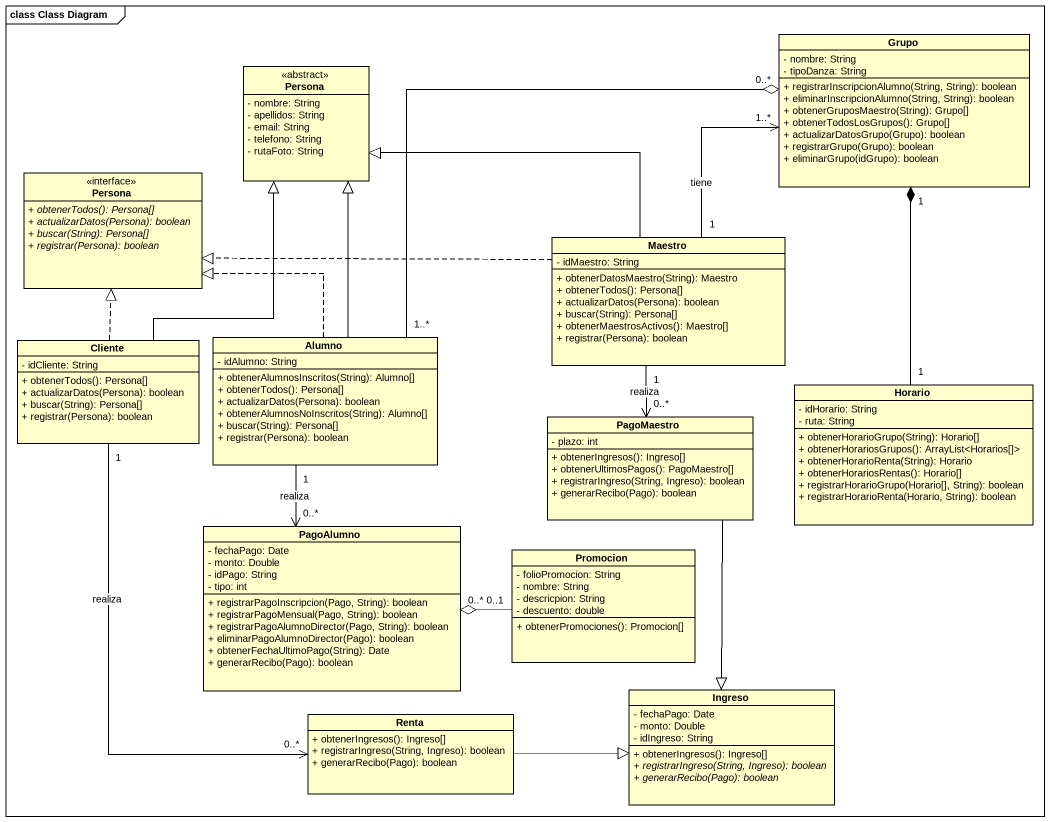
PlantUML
@startuml
mainframe class Class Diagram
hide circle
hide empty members
skinparam classAttributeIconSize 0
class Persona <<abstract>> {
  - nombre: String
  - apellidos: String
  - email: String
  - telefono: String
  - rutaFoto: String
}
class Grupo {
  - nombre: String
  - tipoDanza: String
  + registrarInscripcionAlumno(String, String): boolean
  + eliminarInscripcionAlumno(String, String): boolean
  + obtenerGruposMaestro(String): Grupo[]
  + obtenerTodosLosGrupos(): Grupo[]
  + actualizarDatosGrupo(Grupo): boolean
  + registrarGrupo(Grupo): boolean
  + eliminarGrupo(idGrupo): boolean
}
class "Persona" as Persona_2 <<interface>> {
  {abstract} + obtenerTodos(): Persona[]
  {abstract} + actualizarDatos(Persona): boolean
  {abstract} + buscar(String): Persona[]
  {abstract} + registrar(Persona): boolean
}
class Maestro {
  - idMaestro: String
  + obtenerDatosMaestro(String): Maestro
  + obtenerTodos(): Persona[]
  + actualizarDatos(Persona): boolean
  + buscar(String): Persona[]
  + obtenerMaestrosActivos(): Maestro[]
  + registrar(Persona): boolean
}
class Cliente {
  - idCliente: String
  + obtenerTodos(): Persona[]
  + actualizarDatos(Persona): boolean
  + buscar(String): Persona[]
  + registrar(Persona): boolean
}
class Alumno {
  - idAlumno: String
  + obtenerAlumnosInscritos(String): Alumno[]
  + obtenerTodos(): Persona[]
  + actualizarDatos(Persona): boolean
  + obtenerAlumnosNoInscritos(String): Alumno[]
  + buscar(String): Persona[]
  + registrar(Persona): boolean
}
class PagoMaestro {
  - plazo: int
  + obtenerIngresos(): Ingreso[]
  + obtenerUltimosPagos(): PagoMaestro[]
  + registrarIngreso(String, Ingreso): boolean
  + generarRecibo(Pago): boolean
}
class Horario {
  - idHorario: String
  - ruta: String
  + obtenerHorarioGrupo(String): Horario[]
  + obtenerHorariosGrupos(): ArrayList<Horarios[]>
  + obtenerHorarioRenta(String): Horario
  + obtenerHorariosRentas(): Horario[]
  + registrarHorarioGrupo(Horario[], String): boolean
  + registrarHorarioRenta(Horario, String): boolean
}
class PagoAlumno {
  - fechaPago: Date
  - monto: Double
  - idPago: String
  - tipo: int
  + registrarPagoInscripcion(Pago, String): boolean
  + registrarPagoMensual(Pago, String): boolean
  + registrarPagoAlumnoDirector(Pago, String): boolean
  + eliminarPagoAlumnoDirector(Pago): boolean
  + obtenerFechaUltimoPago(String): Date
  + generarRecibo(Pago): boolean
}
class Promocion {
  - folioPromocion: String
  - nombre: String
  - descricpion: String
  - descuento: double
  + obtenerPromociones(): Promocion[]
}
class Renta {
  + obtenerIngresos(): Ingreso[]
  + registrarIngreso(String, Ingreso): boolean
  + generarRecibo(Pago): boolean
}
class Ingreso {
  - fechaPago: Date
  - monto: Double
  - idIngreso: String
  + obtenerIngresos(): Ingreso[]
  {abstract} + registrarIngreso(String, Ingreso): boolean
  {abstract} + generarRecibo(Pago): boolean
}
Maestro -left-|> Persona
Maestro "1" -up-> "1..*" Grupo : tiene
Maestro .left.|> Persona_2
Maestro "1" --> "0..*" PagoMaestro : realiza
Cliente -up-|> Persona
Cliente .up.|> Persona_2
Cliente "1" --> "0..*" Renta : realiza
Alumno -up-|> Persona
Alumno "1..*" -right-o "0..*" Grupo
Alumno .up.|> Persona_2
Alumno "1" --> "0..*" PagoAlumno : realiza
PagoMaestro --|> Ingreso
Horario "1" -up-* "1" Grupo
Promocion "0..1" -left-o "0..*" PagoAlumno
Renta -right-|> Ingreso
@enduml
